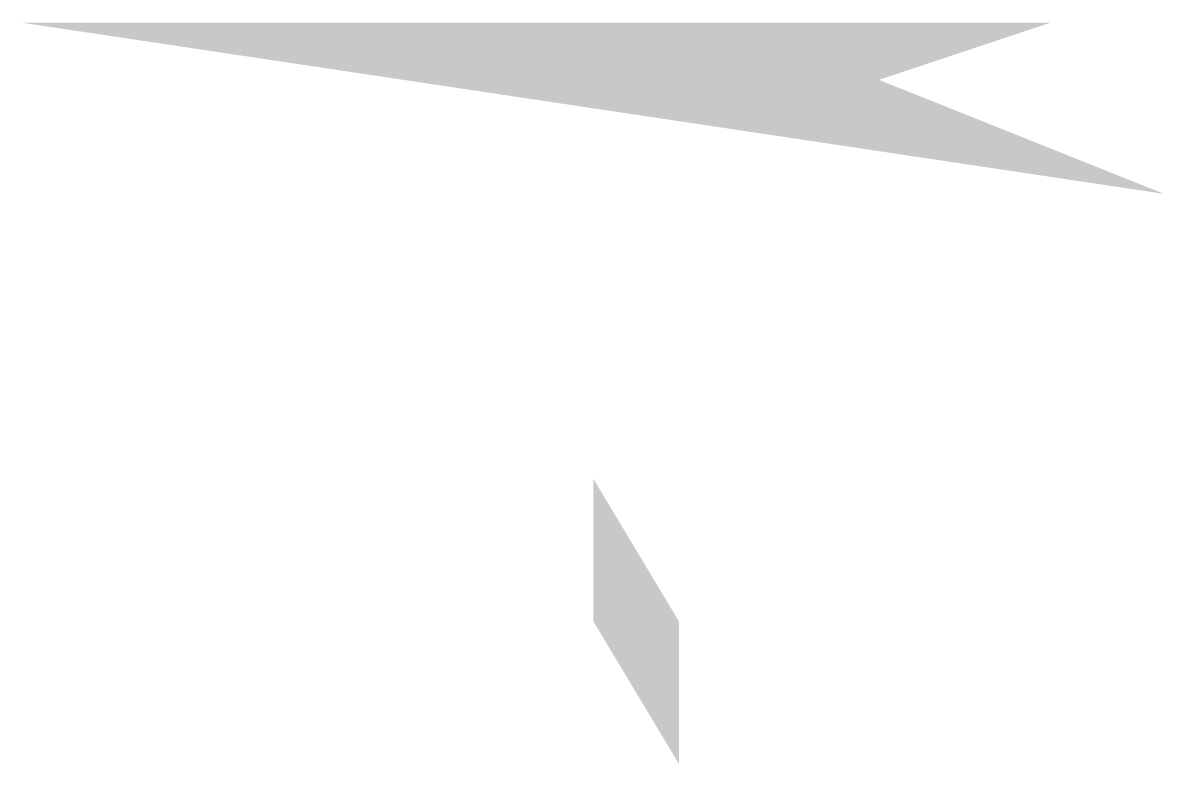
# Model space of a CAD drawing. Header units: metres. Extents: x -10 to 10, y 0 to 13.
import ezdxf

# ---------------------------------------------------------------- set-up
doc = ezdxf.new("R2010")
doc.units = ezdxf.units.M

msp = doc.modelspace()

# ---------------------------------------------------------------- linework, layer by layer
for points in [[(-10, 13, 123), (10, 10, 123), (8, 13, 123), (5, 12, 123)], [(0, 5), (1.5, 2.5), (0, 2.5), (1.5, 0)]]:
    msp.add_solid(points)

doc.saveas('drawing.dxf')
